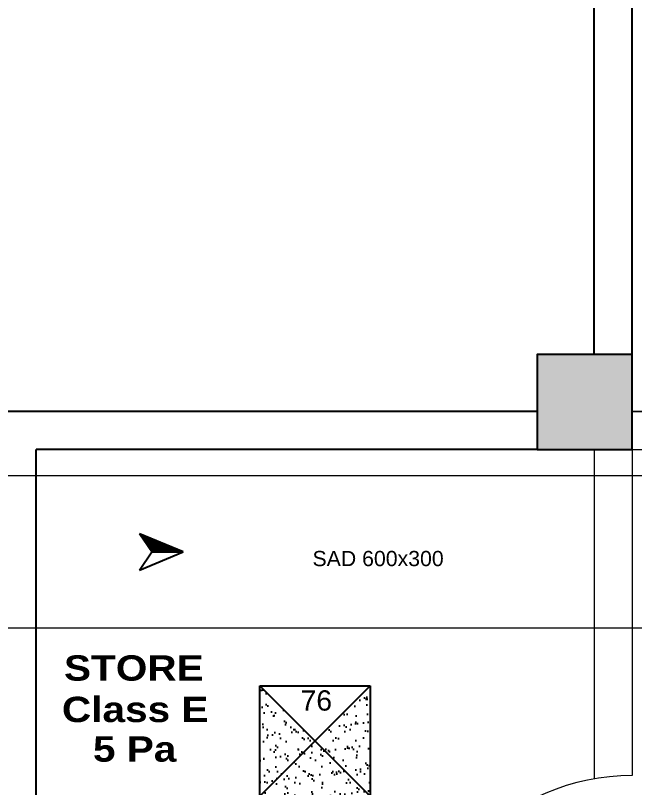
# Model space of a CAD drawing. Extents: x -57174 to 10055, y -18330 to 89882.
# Drawn here: x -40280 to -37840, y 68938 to 71982 of the extents above; entities that cross this region are included whole.
import ezdxf
from ezdxf.enums import TextEntityAlignment as Align

# ---------------------------------------------------------------- set-up
doc = ezdxf.new("R2010")
doc.units = 0
doc.header["$LTSCALE"] = 50
doc.header["$MEASUREMENT"] = 0
doc.layers.get('0').update_dxf_attribs({"color": 8, "linetype": 'CONTINUOUS'})
for name, color, linetype in [('COLUMN', 8, 'CONTINUOUS'), ('COLUMN HATCH', 8, 'CONTINUOUS'), ('DIFF SUPPLY', 1, 'CONTINUOUS'), ('Direction Arrow', 3, 'CONTINUOUS'), ('duct size', 7, 'CONTINUOUS'), ('SUPPLY', 6, 'CONTINUOUS'), ('WALL', 8, 'CONTINUOUS'), ('WINDOOW', 8, 'CONTINUOUS'), ('XREF-ARCH', 8, 'CONTINUOUS')]:
    doc.layers.add(name, color=color, linetype=linetype)
doc.styles.add('ARIAL', font='arial.ttf')
doc.styles.add('H St Bt', font='ariblk.ttf', dxfattribs={"height": 50})
doc.styles.add('STYLE1', font='arial.ttf')

# ---------------------------------------------------------------- blocks, each defined once
blk = doc.blocks.new('SADIFF 435X435')
h = blk.add_hatch()
h.set_pattern_fill('AR-SAND', color=256, scale=35, style=0)
h.set_pattern_definition([(37.5, (57089.345, -106477.236), (-2.204768, 67.438832), [0, -53.2, 0, -59.5, 0, -56.875]), (7.5, (57089.345, -106477.24), (61.942185, 98.77511), [0, -28.7, 0, -47.95, 0, -18.375]), (327.5, (57046.295, -106477.236), (108.994965, 0.198067), [0, -17.5, 0, -63, 0, -82.25]), (317.5, (57046.295, -106477.24), (105.21443, 30.718645), [0, -8.75, 0, -41.3, 0, -47.25])])
h.paths.add_polyline_path([(-217.5, -217.5), (0, 0), (-217.5, 217.5)])
h.paths.add_polyline_path([(0, 0), (-217.5, -217.5), (217.5, -217.5)])
h.paths.add_polyline_path([(217.5, 217.5), (0, 0), (217.5, -217.5)])
for p, q in [((-217.5, 217.5), (217.5, 217.5)), ((-217.5, -217.5), (-217.5, 217.5)), ((217.5, 217.5), (-217.5, -217.5)), ((-217.5, 217.5), (217.5, -217.5)), ((217.5, 217.5), (217.5, -217.5)), ((217.5, -217.5), (-217.5, -217.5))]:
    blk.add_line(p, q)
at = {"style": 'STYLE1'}
blk.add_text('76', height=80, dxfattribs=at).set_placement((4.8, 120.2, 0), align=Align.CENTER)
blk = doc.blocks.new('D1')
at = {"layer": 'WINDOOW', "color": 0, "lineweight": 0}
for p, q in [((2995.31, -11647.76), (2960.36, -11647.76)), ((2995.31, -11647.76), (2995.31, -11650.76)), ((2995.31, -11649.76), (2960.31, -11649.76))]:
    blk.add_line(p, q, dxfattribs=at)
blk.add_arc((2995.31, -11649.76), 35, 90, 180, dxfattribs=at)
blk = doc.blocks.new('PLAN')
at = {"layer": 'COLUMN HATCH', "linetype": 'Continuous'}
blk.add_hatch(color=256, dxfattribs=at).paths.add_polyline_path([(2550, 10300), (2175, 10300), (2175, 9925), (2550, 9925)])
blk.add_hatch(color=256, dxfattribs=at).paths.add_polyline_path([(2550, 10300), (2175, 10300), (2175, 9925), (2550, 9925)])
at = {"layer": 'COLUMN', "linetype": 'Continuous'}
blk.add_lwpolyline([(2175, 9925), (2550, 9925), (2550, 10300), (2175, 10300)], close=True, dxfattribs=at)
blk.add_lwpolyline([(2175, 9925), (2550, 9925), (2550, 10300), (2175, 10300)], close=True, dxfattribs=at)
at = {"layer": 'WALL', "linetype": 'Continuous'}
for p, q in [((2400, 10300), (2400, 14950)), ((2550, 10200), (2550, 14950)), ((2400, 10300), (2400, 11575)), ((2175, 10075), (-375, 10075)), ((2175, 9925), (200, 9925)), ((200, 7737.5), (200, 9925))]:
    blk.add_line(p, q, dxfattribs=at)
at = {"layer": 'WALL', "lineweight": 0}
for p, q in [((6300, 10075.9), (2550, 10075)), ((2550, 10075), (2764.5, 10075)), ((2400, 9925), (2400, 8626)), ((2520, 9925), (4300, 9925)), ((2550, 9925), (2550, 8639))]:
    blk.add_line(p, q, dxfattribs=at)
at = {"layer": 'WINDOOW', "lineweight": 0, "xscale": 25, "yscale": 25, "zscale": 25}
blk.add_blockref('D1', (-72332.7, 299008), dxfattribs=at)
at = {"layer": 'COLUMN', "linetype": 'Continuous', "char_height": 100, "width": 3168.977, "attachment_point": 5, "style": 'H St Bt'}
for s, insert in [('STORE', (585.1, 9062.5)), ('Class E', (590.5, 8899.2)), ('5 Pa', (588.4, 8743, -3100))]:
    blk.add_mtext(s, dxfattribs=dict(at, insert=insert))
blk = doc.blocks.new('AROW-flat-6')
h = blk.add_hatch()
h.set_pattern_fill('ACET-2D-ANSI31,_O', color=256, scale=16.690811)
h.set_pattern_definition([(45, (19901.7383, -33078.2324), (-1.47527318, 1.47527318), [])])
h.paths.add_polyline_path([(-61.7, 0), (61.7, 0), (109.9, 71.5)])
for p, q in [((-61.7, 0), (109.9, 71.5)), ((61.7, 0), (109.9, 71.5)), ((109.9, -71.5), (-61.7, 0)), ((61.7, 0), (-61.7, 0)), ((109.9, -71.5), (61.7, 0))]:
    blk.add_line(p, q)

msp = doc.modelspace()

# ---------------------------------------------------------------- linework, layer by layer
at = {"layer": 'SUPPLY', "lineweight": 0}
for p, q in [((-32292.3, 70166.7, 3350), (-42420.6, 70166.7, 3350)), ((-32292.3, 69566.7, 3350), (-42420.6, 69566.7, 3350))]:
    msp.add_line(p, q, dxfattribs=at)

# ---------------------------------------------------------------- block references
at = {"layer": 'DIFF SUPPLY', "lineweight": 0}
msp.add_blockref('SADIFF 435X435', (-39099, 69121, 2442.4), dxfattribs=at)
at = {"layer": 'Direction Arrow', "lineweight": 0, "xscale": -1}
msp.add_blockref('AROW-flat-6', (-39680.7, 69866.7, 3350), dxfattribs=at)
at = {"layer": 'XREF-ARCH', "lineweight": 0}
msp.add_blockref('PLAN', (-40398.6, 60346), dxfattribs=at)

# ---------------------------------------------------------------- texts
at = {"layer": 'duct size', "lineweight": 0, "insert": (-38850.7, 69870.9), "char_height": 60, "width": 1966.413, "attachment_point": 2, "style": 'ARIAL'}
msp.add_mtext('SAD 600x300', dxfattribs=at)

doc.saveas('drawing.dxf')
